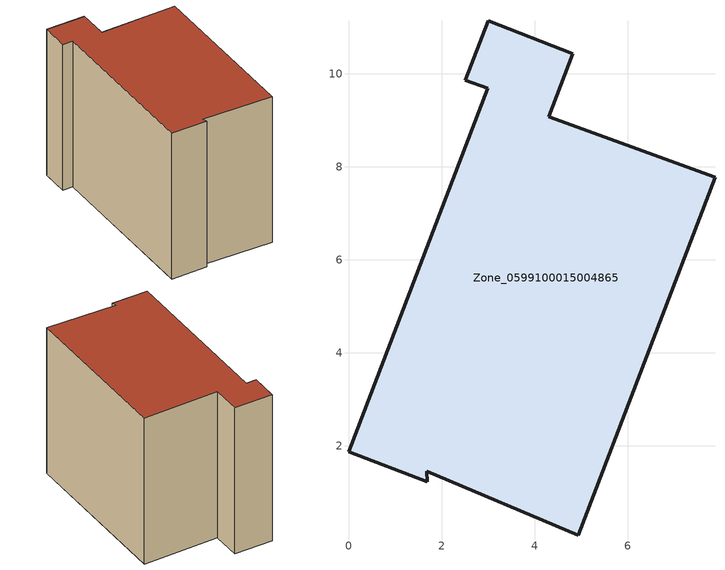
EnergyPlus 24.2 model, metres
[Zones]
Zone_0599100015004865
 floor ground (C_G): 1.69,1.45 1.69,1.23 0,1.87 2.99,9.69 2.51,9.86 3.01,11.14 4.82,10.43 4.31,9.07 7.88,7.77 4.94,0.08 z0.94
 wall outside (C_F): 4.31,9.07 4.82,10.43 3.01,11.14 2.51,9.86 2.99,9.69 0,1.87 1.69,1.23 1.69,1.45 4.94,0.08 7.88,7.77 4.31,9.07 z0.94:8.77
 roof outside (C_R): 1.69,1.23 1.69,1.45 4.94,0.08 7.88,7.77 4.31,9.07 4.82,10.43 3.01,11.14 2.51,9.86 2.99,9.69 0,1.87 z8.77
[BUILDING]
Pand.0599100015004865: North Axis=0; Terrain=City; Loads Convergence Tolerance Value=0.04; Temperature Convergence Tolerance Value=0.4; Solar Distribution=FullExterior; Maximum Number of Warmup Days=25; Minimum Number of Warmup Days=1
[Site:Location]
Rotterdam.The.Hague.AP_ZH_NLD Design_Conditions: Latitude=51.96; Longitude=4.45; Time Zone=1; Elevation=-4.5
[SITE:GROUNDTEMPERATURE:BUILDINGSURFACE]
18, 18, 18, 18, 18, 18, 18, 18, 18, 18, 18, 18
[MATERIAL] Thermal Absorptance=0.9; Solar Absorptance=0.7; Visible Absorptance=0.7
Name | Roughness | Thickness | Conductivity | Density | Specific Heat
G.TI.1965-1974 | MediumSmooth | 0.15 | 0.882353 | 540 | 1210
F.TI.1965-1974 | Rough | 0.3 | 0.697674 | 1920 | 840
R.TI.1965-1974 | MediumRough | 0.2 | 0.232558 | 1500 | 1000
[CONSTRUCTION]
C_G: G.TI.1965-1974
C_F: F.TI.1965-1974
C_R: R.TI.1965-1974
[ZONE]
Zone_0599100015004865: Type=1; Multiplier=1; Ceiling Height=Autocalculate; Volume=Autocalculate; Floor Area=autocalculate; Part of Total Floor Area=Yes
[ZONEINFILTRATION:DESIGNFLOWRATE]
Infil_Zone_0599100015004865: Zone or ZoneList or Space or SpaceList=Zone_0599100015004865; Schedule=AlwaysOn; Design Flow Rate Calculation Method=Flow/Area; Flow Rate per Floor Area=0.003; Constant Term Coefficient=1; Temperature Term Coefficient=0; Velocity Term Coefficient=0; Velocity Squared Term Coefficient=0
[HVACTEMPLATE:ZONE:IDEALLOADSAIRSYSTEM]
Zone_0599100015004865: Maximum Heating Supply Air Temperature=50; Minimum Cooling Supply Air Temperature=13; Maximum Heating Supply Air Humidity Ratio=0.0156; Minimum Cooling Supply Air Humidity Ratio=0.0077; Heating Limit=NoLimit; Cooling Limit=NoLimit; Dehumidification Control Type=ConstantSensibleHeatRatio; Cooling Sensible Heat Ratio=0.7; Dehumidification Setpoint=60; Humidification Control Type=None; Humidification Setpoint=30; Outdoor Air Method=None; Outdoor Air Flow Rate per Person=0.00944; Outdoor Air Flow Rate per Zone Floor Area=0; Outdoor Air Flow Rate per Zone=0; Demand Controlled Ventilation Type=None; Outdoor Air Economizer Type=NoEconomizer; Heat Recovery Type=None; Sensible Heat Recovery Effectiveness=0.7; Latent Heat Recovery Effectiveness=0.65
[ZONECONTROL:THERMOSTAT]
ThermostatControl_Zone_0599100015004865: Zone or ZoneList=Zone_0599100015004865; Control Type Schedule=DualSetpointControlType; Control 1=Thermostat_Zone_0599100015004865; Temperature Difference Between Cutout And Setpoint=0
[THERMOSTATSETPOINT:DUALSETPOINT]
Thermostat_Zone_0599100015004865: Heating Setpoint Temperature Schedule=HeatingSetpoint_Zone_0599100015004865; Cooling Setpoint Temperature Schedule=CoolingSetpoint_Zone_0599100015004865
[SCHEDULE:COMPACT]
HeatingSetpoint_Zone_0599100015004865: Through: 12/31, For: AllDays, Until: 24:00, 21
CoolingSetpoint_Zone_0599100015004865: Through: 12/31, For: AllDays, Until: 24:00, 24
DualSetpointControlType: Through: 12/31, For: AllDays, Until: 24:00, 4
AlwaysOn: Through: 12/31, For: AllDays, Until: 24:00, 1
